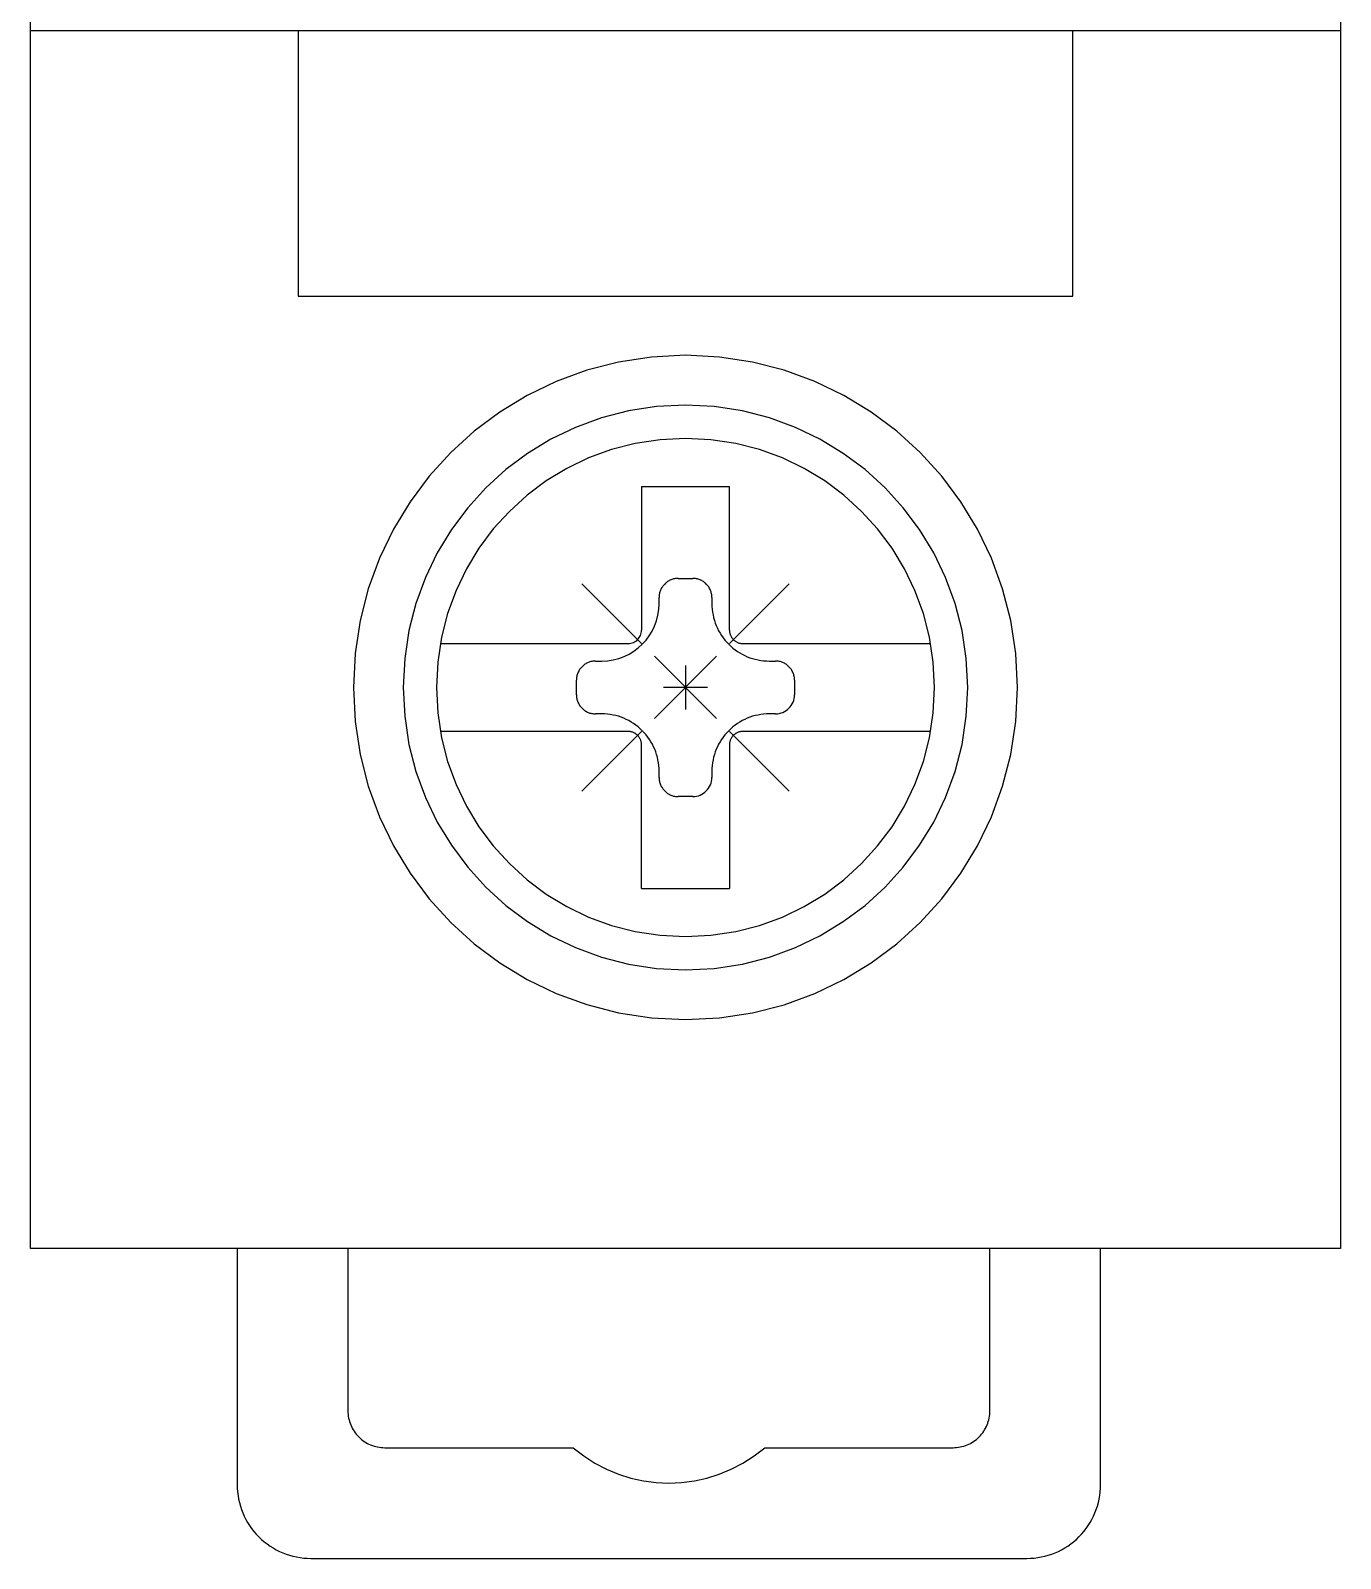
# Model space of a CAD drawing. Header units: millimetres. Extents: x 173893 to 258446, y -176540 to -123824.
# Drawn here: x 192800.99 to 192818.97, y -172842.59 to -172821.63 of the extents above; entities that cross this region are included whole.
import ezdxf

# ---------------------------------------------------------------- set-up
doc = ezdxf.new("R2010")
doc.units = ezdxf.units.MM
doc.header["$LTSCALE"] = 3

msp = doc.modelspace()

# ---------------------------------------------------------------- linework, layer by layer
for p, q in [((192800.995, -172838.335), (192800.995, -172758.854)), ((192818.967, -172758.854), (192818.967, -172838.335)), ((192800.995, -172821.629), (192818.967, -172821.629)), ((192804.665, -172821.629), (192804.665, -172825.274)), ((192815.296, -172825.274), (192815.296, -172821.629)), ((192804.665, -172825.274), (192815.296, -172825.274)), ((192809.981, -172826.084), (192809.515, -172826.107)), ((192810.446, -172826.107), (192809.981, -172826.084)), ((192809.981, -172826.084), (192809.981, -172826.084)), ((192808.626, -172826.289), (192808.207, -172826.442)), ((192809.062, -172826.176), (192808.626, -172826.289)), ((192809.515, -172826.107), (192809.062, -172826.176)), ((192810.899, -172826.176), (192810.446, -172826.107)), ((192811.335, -172826.289), (192810.899, -172826.176)), ((192811.754, -172826.442), (192811.335, -172826.289)), ((192808.207, -172826.442), (192807.809, -172826.634)), ((192812.152, -172826.634), (192811.754, -172826.442)), ((192807.809, -172826.634), (192807.433, -172826.862)), ((192812.528, -172826.862), (192812.152, -172826.634)), ((192807.433, -172826.862), (192807.082, -172827.124)), ((192809.2, -172826.846), (192808.829, -172826.941)), ((192809.585, -172826.787), (192809.2, -172826.846)), ((192809.981, -172826.767), (192809.585, -172826.787)), ((192810.376, -172826.787), (192809.981, -172826.767)), ((192809.981, -172826.767), (192809.981, -172826.767)), ((192810.761, -172826.846), (192810.376, -172826.787)), ((192811.132, -172826.941), (192810.761, -172826.846)), ((192812.879, -172827.124), (192812.528, -172826.862)), ((192807.082, -172827.124), (192806.759, -172827.418)), ((192808.473, -172827.072), (192808.134, -172827.235)), ((192808.829, -172826.941), (192808.473, -172827.072)), ((192811.488, -172827.072), (192811.132, -172826.941)), ((192811.826, -172827.235), (192811.488, -172827.072)), ((192813.202, -172827.418), (192812.879, -172827.124)), ((192808.134, -172827.235), (192807.815, -172827.429)), ((192809.292, -172827.292), (192808.964, -172827.377)), ((192809.631, -172827.241), (192809.292, -172827.292)), ((192809.981, -172827.223), (192809.631, -172827.241)), ((192810.33, -172827.241), (192809.981, -172827.223)), ((192809.981, -172827.223), (192809.981, -172827.223)), ((192810.669, -172827.292), (192810.33, -172827.241)), ((192810.997, -172827.377), (192810.669, -172827.292)), ((192812.146, -172827.429), (192811.826, -172827.235)), ((192806.759, -172827.418), (192806.465, -172827.742)), ((192807.815, -172827.429), (192807.517, -172827.652)), ((192808.65, -172827.492), (192808.352, -172827.635)), ((192808.964, -172827.377), (192808.65, -172827.492)), ((192811.311, -172827.492), (192810.997, -172827.377)), ((192811.609, -172827.635), (192811.311, -172827.492)), ((192812.444, -172827.652), (192812.146, -172827.429)), ((192813.496, -172827.742), (192813.202, -172827.418)), ((192806.465, -172827.742), (192806.202, -172828.093)), ((192807.517, -172827.652), (192807.242, -172827.902)), ((192808.352, -172827.635), (192808.07, -172827.807)), ((192811.891, -172827.807), (192811.609, -172827.635)), ((192812.719, -172827.902), (192812.444, -172827.652)), ((192813.759, -172828.093), (192813.496, -172827.742)), ((192807.242, -172827.902), (192806.992, -172828.177)), ((192808.07, -172827.807), (192807.807, -172828.003)), ((192809.377, -172827.882), (192809.377, -172829.854)), ((192809.377, -172827.882), (192810.584, -172827.882)), ((192810.584, -172829.854), (192810.584, -172827.882)), ((192812.154, -172828.003), (192811.891, -172827.807)), ((192812.969, -172828.177), (192812.719, -172827.902)), ((192806.202, -172828.093), (192805.974, -172828.468)), ((192806.992, -172828.177), (192806.769, -172828.475)), ((192807.807, -172828.003), (192807.564, -172828.224)), ((192812.397, -172828.224), (192812.154, -172828.003)), ((192813.192, -172828.475), (192812.969, -172828.177)), ((192813.987, -172828.468), (192813.759, -172828.093)), ((192807.564, -172828.224), (192807.344, -172828.466)), ((192812.617, -172828.466), (192812.397, -172828.224)), ((192805.974, -172828.468), (192805.782, -172828.867)), ((192806.769, -172828.475), (192806.575, -172828.794)), ((192807.344, -172828.466), (192807.147, -172828.729)), ((192812.814, -172828.729), (192812.617, -172828.466)), ((192813.386, -172828.794), (192813.192, -172828.475)), ((192814.179, -172828.867), (192813.987, -172828.468)), ((192806.575, -172828.794), (192806.412, -172829.133)), ((192807.147, -172828.729), (192806.976, -172829.011)), ((192812.985, -172829.011), (192812.814, -172828.729)), ((192813.549, -172829.133), (192813.386, -172828.794)), ((192805.782, -172828.867), (192805.629, -172829.285)), ((192806.976, -172829.011), (192806.832, -172829.31)), ((192813.129, -172829.31), (192812.985, -172829.011)), ((192814.332, -172829.285), (192814.179, -172828.867)), ((192806.412, -172829.133), (192806.282, -172829.488)), ((192808.558, -172829.218), (192809.377, -172830.037)), ((192809.678, -172829.24), (192809.67, -172829.25)), ((192809.686, -172829.23), (192809.678, -172829.24)), ((192809.696, -172829.221), (192809.686, -172829.23)), ((192809.705, -172829.211), (192809.696, -172829.221)), ((192809.696, -172829.221), (192809.696, -172829.221)), ((192809.715, -172829.203), (192809.705, -172829.211)), ((192809.725, -172829.195), (192809.715, -172829.203)), ((192809.735, -172829.188), (192809.725, -172829.195)), ((192809.746, -172829.181), (192809.735, -172829.188)), ((192809.757, -172829.174), (192809.746, -172829.181)), ((192809.769, -172829.169), (192809.757, -172829.174)), ((192809.781, -172829.164), (192809.769, -172829.169)), ((192809.793, -172829.159), (192809.781, -172829.164)), ((192809.805, -172829.155), (192809.793, -172829.159)), ((192809.817, -172829.151), (192809.805, -172829.155)), ((192809.83, -172829.149), (192809.817, -172829.151)), ((192809.842, -172829.146), (192809.83, -172829.149)), ((192809.855, -172829.145), (192809.842, -172829.146)), ((192809.868, -172829.144), (192809.855, -172829.145)), ((192809.881, -172829.144), (192809.868, -172829.144)), ((192809.881, -172829.144), (192809.881, -172829.144)), ((192809.881, -172829.144), (192810.08, -172829.144)), ((192810.093, -172829.144), (192810.08, -172829.144)), ((192810.106, -172829.145), (192810.093, -172829.144)), ((192810.119, -172829.146), (192810.106, -172829.145)), ((192810.132, -172829.149), (192810.119, -172829.146)), ((192810.144, -172829.151), (192810.132, -172829.149)), ((192810.156, -172829.155), (192810.144, -172829.151)), ((192810.169, -172829.159), (192810.156, -172829.155)), ((192810.181, -172829.164), (192810.169, -172829.159)), ((192810.192, -172829.169), (192810.181, -172829.164)), ((192810.204, -172829.174), (192810.192, -172829.169)), ((192810.215, -172829.181), (192810.204, -172829.174)), ((192810.226, -172829.188), (192810.215, -172829.181)), ((192810.236, -172829.195), (192810.226, -172829.188)), ((192810.247, -172829.203), (192810.236, -172829.195)), ((192810.256, -172829.211), (192810.247, -172829.203)), ((192810.266, -172829.221), (192810.256, -172829.211)), ((192810.275, -172829.23), (192810.266, -172829.221)), ((192810.266, -172829.221), (192810.266, -172829.221)), ((192810.283, -172829.24), (192810.275, -172829.23)), ((192810.291, -172829.25), (192810.283, -172829.24)), ((192810.584, -172830.037), (192811.403, -172829.218)), ((192813.679, -172829.488), (192813.549, -172829.133)), ((192805.629, -172829.285), (192805.517, -172829.722)), ((192806.832, -172829.31), (192806.717, -172829.624)), ((192809.62, -172829.38), (192809.619, -172829.393)), ((192809.619, -172829.393), (192809.619, -172829.406)), ((192809.619, -172829.491), (192809.619, -172829.406)), ((192809.621, -172829.367), (192809.62, -172829.38)), ((192809.624, -172829.355), (192809.621, -172829.367)), ((192809.626, -172829.342), (192809.624, -172829.355)), ((192809.63, -172829.33), (192809.626, -172829.342)), ((192809.634, -172829.317), (192809.63, -172829.33)), ((192809.639, -172829.306), (192809.634, -172829.317)), ((192809.644, -172829.294), (192809.639, -172829.306)), ((192809.649, -172829.282), (192809.644, -172829.294)), ((192809.656, -172829.271), (192809.649, -172829.282)), ((192809.663, -172829.26), (192809.656, -172829.271)), ((192809.67, -172829.25), (192809.663, -172829.26)), ((192810.299, -172829.26), (192810.291, -172829.25)), ((192810.305, -172829.271), (192810.299, -172829.26)), ((192810.312, -172829.282), (192810.305, -172829.271)), ((192810.317, -172829.294), (192810.312, -172829.282)), ((192810.323, -172829.306), (192810.317, -172829.294)), ((192810.327, -172829.317), (192810.323, -172829.306)), ((192810.331, -172829.33), (192810.327, -172829.317)), ((192810.335, -172829.342), (192810.331, -172829.33)), ((192810.338, -172829.355), (192810.335, -172829.342)), ((192810.34, -172829.367), (192810.338, -172829.355)), ((192810.341, -172829.38), (192810.34, -172829.367)), ((192810.342, -172829.393), (192810.341, -172829.38)), ((192810.343, -172829.406), (192810.342, -172829.393)), ((192810.343, -172829.406), (192810.343, -172829.491)), ((192810.343, -172829.406), (192810.343, -172829.406)), ((192813.244, -172829.624), (192813.129, -172829.31)), ((192814.444, -172829.722), (192814.332, -172829.285)), ((192806.282, -172829.488), (192806.186, -172829.86)), ((192806.717, -172829.624), (192806.633, -172829.951)), ((192809.583, -172829.725), (192809.603, -172829.649)), ((192809.603, -172829.649), (192809.614, -172829.571)), ((192809.614, -172829.571), (192809.619, -172829.491)), ((192810.343, -172829.491), (192810.343, -172829.491)), ((192810.343, -172829.491), (192810.344, -172829.53)), ((192810.344, -172829.53), (192810.346, -172829.568)), ((192810.346, -172829.568), (192810.351, -172829.607)), ((192810.351, -172829.607), (192810.358, -172829.645)), ((192810.358, -172829.645), (192810.366, -172829.682)), ((192813.328, -172829.951), (192813.244, -172829.624)), ((192813.775, -172829.86), (192813.679, -172829.488)), ((192805.517, -172829.722), (192805.448, -172830.174)), ((192806.186, -172829.86), (192806.128, -172830.244)), ((192809.374, -172829.891), (192809.376, -172829.873)), ((192809.376, -172829.873), (192809.377, -172829.854)), ((192809.484, -172829.931), (192809.523, -172829.866)), ((192809.523, -172829.866), (192809.557, -172829.797)), ((192809.557, -172829.797), (192809.583, -172829.725)), ((192810.366, -172829.682), (192810.377, -172829.72)), ((192810.377, -172829.72), (192810.389, -172829.756)), ((192810.389, -172829.756), (192810.403, -172829.792)), ((192810.403, -172829.792), (192810.418, -172829.827)), ((192810.418, -172829.827), (192810.435, -172829.861)), ((192810.435, -172829.861), (192810.454, -172829.895)), ((192810.584, -172829.854), (192810.584, -172829.854)), ((192810.584, -172829.854), (192810.584, -172829.863)), ((192810.584, -172829.863), (192810.585, -172829.872)), ((192810.585, -172829.872), (192810.586, -172829.881)), ((192813.833, -172830.244), (192813.775, -172829.86)), ((192814.513, -172830.174), (192814.444, -172829.722)), ((192806.633, -172829.951), (192806.581, -172830.291)), ((192806.617, -172830.037), (192809.195, -172830.037)), ((192809.195, -172830.037), (192809.214, -172830.036)), ((192809.195, -172830.037), (192809.195, -172830.037)), ((192809.214, -172830.036), (192809.232, -172830.033)), ((192809.232, -172830.033), (192809.249, -172830.028)), ((192809.249, -172830.028), (192809.266, -172830.022)), ((192809.266, -172830.022), (192809.282, -172830.014)), ((192809.282, -172830.014), (192809.297, -172830.005)), ((192809.297, -172830.005), (192809.311, -172829.995)), ((192809.311, -172829.995), (192809.324, -172829.983)), ((192809.324, -172829.983), (192809.335, -172829.97)), ((192809.332, -172830.098), (192809.388, -172830.047)), ((192809.335, -172829.97), (192809.346, -172829.956)), ((192809.346, -172829.956), (192809.355, -172829.941)), ((192809.355, -172829.941), (192809.363, -172829.925)), ((192809.363, -172829.925), (192809.369, -172829.908)), ((192809.369, -172829.908), (192809.374, -172829.891)), ((192809.388, -172830.047), (192809.439, -172829.991)), ((192809.439, -172829.991), (192809.484, -172829.931)), ((192810.454, -172829.895), (192810.475, -172829.927)), ((192810.475, -172829.927), (192810.497, -172829.959)), ((192810.497, -172829.959), (192810.521, -172829.99)), ((192810.521, -172829.99), (192810.546, -172830.019)), ((192810.546, -172830.019), (192810.573, -172830.047)), ((192810.573, -172830.047), (192810.573, -172830.047)), ((192810.573, -172830.047), (192810.602, -172830.074)), ((192810.586, -172829.881), (192810.587, -172829.89)), ((192810.587, -172829.89), (192810.589, -172829.899)), ((192810.589, -172829.899), (192810.592, -172829.907)), ((192810.592, -172829.907), (192810.594, -172829.916)), ((192810.594, -172829.916), (192810.598, -172829.924)), ((192810.598, -172829.924), (192810.601, -172829.932)), ((192810.601, -172829.932), (192810.605, -172829.94)), ((192810.602, -172830.074), (192810.631, -172830.1)), ((192810.605, -172829.94), (192810.61, -172829.948)), ((192810.61, -172829.948), (192810.614, -172829.955)), ((192810.614, -172829.955), (192810.62, -172829.963)), ((192810.62, -172829.963), (192810.625, -172829.97)), ((192810.625, -172829.97), (192810.631, -172829.977)), ((192810.631, -172829.977), (192810.637, -172829.983)), ((192810.637, -172829.983), (192810.637, -172829.983)), ((192810.637, -172829.983), (192810.644, -172829.989)), ((192810.644, -172829.989), (192810.651, -172829.995)), ((192810.651, -172829.995), (192810.658, -172830.001)), ((192810.658, -172830.001), (192810.665, -172830.006)), ((192810.665, -172830.006), (192810.672, -172830.011)), ((192810.672, -172830.011), (192810.68, -172830.015)), ((192810.68, -172830.015), (192810.688, -172830.019)), ((192810.688, -172830.019), (192810.696, -172830.023)), ((192810.696, -172830.023), (192810.705, -172830.026)), ((192810.705, -172830.026), (192810.713, -172830.029)), ((192810.713, -172830.029), (192810.722, -172830.031)), ((192810.722, -172830.031), (192810.73, -172830.033)), ((192810.73, -172830.033), (192810.739, -172830.035)), ((192810.739, -172830.035), (192810.748, -172830.036)), ((192810.748, -172830.036), (192810.757, -172830.036)), ((192810.757, -172830.036), (192810.766, -172830.037)), ((192810.766, -172830.037), (192813.344, -172830.037)), ((192813.38, -172830.291), (192813.328, -172829.951)), ((192805.448, -172830.174), (192805.424, -172830.64)), ((192806.128, -172830.244), (192806.108, -172830.64)), ((192806.581, -172830.291), (192806.563, -172830.64)), ((192808.67, -172830.289), (192808.658, -172830.293)), ((192808.682, -172830.286), (192808.67, -172830.289)), ((192808.695, -172830.283), (192808.682, -172830.286)), ((192808.708, -172830.281), (192808.695, -172830.283)), ((192808.721, -172830.279), (192808.708, -172830.281)), ((192808.733, -172830.278), (192808.721, -172830.279)), ((192808.747, -172830.278), (192808.733, -172830.278)), ((192808.747, -172830.278), (192808.831, -172830.278)), ((192808.747, -172830.278), (192808.747, -172830.278)), ((192808.831, -172830.278), (192808.912, -172830.274)), ((192808.831, -172830.278), (192808.831, -172830.278)), ((192808.912, -172830.274), (192808.99, -172830.262)), ((192808.99, -172830.262), (192809.065, -172830.242)), ((192809.065, -172830.242), (192809.138, -172830.216)), ((192809.138, -172830.216), (192809.206, -172830.183)), ((192809.206, -172830.183), (192809.271, -172830.143)), ((192809.271, -172830.143), (192809.332, -172830.098)), ((192809.554, -172831.067), (192810.407, -172830.213)), ((192809.554, -172830.213), (192810.407, -172831.067)), ((192810.631, -172830.1), (192810.661, -172830.123)), ((192810.661, -172830.123), (192810.693, -172830.146)), ((192810.693, -172830.146), (192810.726, -172830.166)), ((192810.726, -172830.166), (192810.759, -172830.185)), ((192810.759, -172830.185), (192810.793, -172830.202)), ((192810.793, -172830.202), (192810.829, -172830.218)), ((192810.829, -172830.218), (192810.864, -172830.232)), ((192810.864, -172830.232), (192810.901, -172830.244)), ((192810.901, -172830.244), (192810.938, -172830.254)), ((192810.938, -172830.254), (192810.976, -172830.263)), ((192810.976, -172830.263), (192811.014, -172830.269)), ((192811.014, -172830.269), (192811.052, -172830.274)), ((192811.052, -172830.274), (192811.091, -172830.277)), ((192811.091, -172830.277), (192811.13, -172830.278)), ((192811.13, -172830.278), (192811.215, -172830.278)), ((192811.228, -172830.278), (192811.215, -172830.278)), ((192811.241, -172830.279), (192811.228, -172830.278)), ((192811.253, -172830.281), (192811.241, -172830.279)), ((192811.266, -172830.283), (192811.253, -172830.281)), ((192811.279, -172830.286), (192811.266, -172830.283)), ((192811.291, -172830.289), (192811.279, -172830.286)), ((192811.303, -172830.293), (192811.291, -172830.289)), ((192813.398, -172830.64), (192813.38, -172830.291)), ((192813.853, -172830.64), (192813.833, -172830.244)), ((192814.537, -172830.64), (192814.513, -172830.174)), ((192808.487, -172830.502), (192808.485, -172830.514)), ((192808.489, -172830.489), (192808.487, -172830.502)), ((192808.492, -172830.476), (192808.489, -172830.489)), ((192808.495, -172830.464), (192808.492, -172830.476)), ((192808.499, -172830.452), (192808.495, -172830.464)), ((192808.504, -172830.44), (192808.499, -172830.452)), ((192808.509, -172830.428), (192808.504, -172830.44)), ((192808.515, -172830.417), (192808.509, -172830.428)), ((192808.521, -172830.405), (192808.515, -172830.417)), ((192808.528, -172830.395), (192808.521, -172830.405)), ((192808.535, -172830.384), (192808.528, -172830.395)), ((192808.544, -172830.374), (192808.535, -172830.384)), ((192808.552, -172830.364), (192808.544, -172830.374)), ((192808.561, -172830.355), (192808.552, -172830.364)), ((192808.57, -172830.346), (192808.561, -172830.355)), ((192808.561, -172830.355), (192808.561, -172830.355)), ((192808.58, -172830.337), (192808.57, -172830.346)), ((192808.59, -172830.329), (192808.58, -172830.337)), ((192808.601, -172830.322), (192808.59, -172830.329)), ((192808.612, -172830.315), (192808.601, -172830.322)), ((192808.623, -172830.309), (192808.612, -172830.315)), ((192808.634, -172830.303), (192808.623, -172830.309)), ((192808.646, -172830.298), (192808.634, -172830.303)), ((192808.658, -172830.293), (192808.646, -172830.298)), ((192809.981, -172830.338), (192809.981, -172830.942)), ((192811.315, -172830.298), (192811.303, -172830.293)), ((192811.327, -172830.303), (192811.315, -172830.298)), ((192811.338, -172830.309), (192811.327, -172830.303)), ((192811.349, -172830.315), (192811.338, -172830.309)), ((192811.36, -172830.322), (192811.349, -172830.315)), ((192811.371, -172830.329), (192811.36, -172830.322)), ((192811.381, -172830.337), (192811.371, -172830.329)), ((192811.391, -172830.346), (192811.381, -172830.337)), ((192811.4, -172830.355), (192811.391, -172830.346)), ((192811.409, -172830.364), (192811.4, -172830.355)), ((192811.4, -172830.355), (192811.4, -172830.355)), ((192811.418, -172830.374), (192811.409, -172830.364)), ((192811.426, -172830.384), (192811.418, -172830.374)), ((192811.433, -172830.395), (192811.426, -172830.384)), ((192811.44, -172830.405), (192811.433, -172830.395)), ((192811.446, -172830.417), (192811.44, -172830.405)), ((192811.452, -172830.428), (192811.446, -172830.417)), ((192811.457, -172830.44), (192811.452, -172830.428)), ((192811.462, -172830.452), (192811.457, -172830.44)), ((192811.466, -172830.464), (192811.462, -172830.452)), ((192811.469, -172830.476), (192811.466, -172830.464)), ((192811.472, -172830.489), (192811.469, -172830.476)), ((192811.474, -172830.502), (192811.472, -172830.489)), ((192811.476, -172830.514), (192811.474, -172830.502)), ((192805.424, -172830.64), (192805.424, -172830.64)), ((192805.424, -172830.64), (192805.448, -172831.106)), ((192806.108, -172830.64), (192806.108, -172830.64)), ((192806.108, -172830.64), (192806.128, -172831.036)), ((192806.563, -172830.64), (192806.563, -172830.64)), ((192806.563, -172830.64), (192806.581, -172830.99)), ((192808.485, -172830.514), (192808.484, -172830.527)), ((192808.484, -172830.527), (192808.484, -172830.54)), ((192808.484, -172830.74), (192808.484, -172830.54)), ((192810.282, -172830.64), (192809.679, -172830.64)), ((192811.477, -172830.527), (192811.476, -172830.514)), ((192811.477, -172830.54), (192811.477, -172830.527)), ((192811.477, -172830.54), (192811.477, -172830.54)), ((192811.477, -172830.54), (192811.477, -172830.74)), ((192813.38, -172830.99), (192813.398, -172830.64)), ((192813.398, -172830.64), (192813.398, -172830.64)), ((192813.833, -172831.036), (192813.853, -172830.64)), ((192813.853, -172830.64), (192813.853, -172830.64)), ((192814.513, -172831.106), (192814.537, -172830.64)), ((192814.537, -172830.64), (192814.537, -172830.64)), ((192808.484, -172830.74), (192808.484, -172830.74)), ((192808.484, -172830.74), (192808.484, -172830.753)), ((192808.484, -172830.753), (192808.485, -172830.766)), ((192808.485, -172830.766), (192808.487, -172830.779)), ((192808.487, -172830.779), (192808.489, -172830.791)), ((192808.489, -172830.791), (192808.492, -172830.804)), ((192808.492, -172830.804), (192808.495, -172830.816)), ((192808.495, -172830.816), (192808.499, -172830.828)), ((192808.499, -172830.828), (192808.504, -172830.84)), ((192808.504, -172830.84), (192808.509, -172830.852)), ((192808.509, -172830.852), (192808.515, -172830.863)), ((192808.515, -172830.863), (192808.521, -172830.875)), ((192808.521, -172830.875), (192808.528, -172830.886)), ((192808.528, -172830.886), (192808.535, -172830.896)), ((192808.535, -172830.896), (192808.544, -172830.906)), ((192808.544, -172830.906), (192808.552, -172830.916)), ((192808.552, -172830.916), (192808.561, -172830.926)), ((192811.4, -172830.925), (192811.417, -172830.907)), ((192811.417, -172830.907), (192811.432, -172830.887)), ((192811.432, -172830.887), (192811.445, -172830.865)), ((192811.445, -172830.865), (192811.457, -172830.842)), ((192811.457, -172830.842), (192811.465, -172830.818)), ((192811.465, -172830.818), (192811.472, -172830.793)), ((192811.472, -172830.793), (192811.476, -172830.767)), ((192811.476, -172830.767), (192811.477, -172830.74)), ((192805.448, -172831.106), (192805.517, -172831.558)), ((192806.128, -172831.036), (192806.186, -172831.421)), ((192806.581, -172830.99), (192806.633, -172831.329)), ((192808.561, -172830.926), (192808.561, -172830.926)), ((192808.561, -172830.926), (192808.57, -172830.934)), ((192808.57, -172830.934), (192808.58, -172830.943)), ((192808.58, -172830.943), (192808.59, -172830.951)), ((192808.59, -172830.951), (192808.601, -172830.958)), ((192808.601, -172830.958), (192808.612, -172830.965)), ((192808.612, -172830.965), (192808.623, -172830.971)), ((192808.623, -172830.971), (192808.634, -172830.977)), ((192808.634, -172830.977), (192808.646, -172830.982)), ((192808.646, -172830.982), (192808.658, -172830.987)), ((192808.658, -172830.987), (192808.67, -172830.991)), ((192808.67, -172830.991), (192808.682, -172830.994)), ((192808.682, -172830.994), (192808.695, -172830.997)), ((192808.695, -172830.997), (192808.708, -172830.999)), ((192808.708, -172830.999), (192808.721, -172831.001)), ((192808.721, -172831.001), (192808.733, -172831.002)), ((192808.733, -172831.002), (192808.747, -172831.002)), ((192808.831, -172831.002), (192808.747, -172831.002)), ((192808.87, -172831.003), (192808.831, -172831.002)), ((192808.909, -172831.006), (192808.87, -172831.003)), ((192808.947, -172831.011), (192808.909, -172831.006)), ((192808.986, -172831.018), (192808.947, -172831.011)), ((192809.023, -172831.026), (192808.986, -172831.018)), ((192809.06, -172831.036), (192809.023, -172831.026)), ((192809.097, -172831.048), (192809.06, -172831.036)), ((192809.133, -172831.062), (192809.097, -172831.048)), ((192809.168, -172831.078), (192809.133, -172831.062)), ((192809.202, -172831.095), (192809.168, -172831.078)), ((192809.235, -172831.114), (192809.202, -172831.095)), ((192809.268, -172831.135), (192809.235, -172831.114)), ((192810.726, -172831.114), (192810.693, -172831.135)), ((192810.759, -172831.095), (192810.726, -172831.114)), ((192810.793, -172831.078), (192810.759, -172831.095)), ((192810.829, -172831.062), (192810.793, -172831.078)), ((192810.864, -172831.048), (192810.829, -172831.062)), ((192810.901, -172831.036), (192810.864, -172831.048)), ((192810.938, -172831.026), (192810.901, -172831.036)), ((192810.976, -172831.018), (192810.938, -172831.026)), ((192811.014, -172831.011), (192810.976, -172831.018)), ((192811.052, -172831.006), (192811.014, -172831.011)), ((192811.091, -172831.003), (192811.052, -172831.006)), ((192811.13, -172831.002), (192811.091, -172831.003)), ((192811.215, -172831.002), (192811.13, -172831.002)), ((192811.13, -172831.002), (192811.13, -172831.002)), ((192811.215, -172831.002), (192811.241, -172831.001)), ((192811.215, -172831.002), (192811.215, -172831.002)), ((192811.241, -172831.001), (192811.268, -172830.997)), ((192811.268, -172830.997), (192811.293, -172830.99)), ((192811.293, -172830.99), (192811.317, -172830.982)), ((192811.317, -172830.982), (192811.34, -172830.97)), ((192811.34, -172830.97), (192811.361, -172830.957)), ((192811.361, -172830.957), (192811.382, -172830.942)), ((192811.382, -172830.942), (192811.4, -172830.925)), ((192813.328, -172831.329), (192813.38, -172830.99)), ((192813.775, -172831.421), (192813.833, -172831.036)), ((192814.444, -172831.558), (192814.513, -172831.106)), ((192809.195, -172831.244), (192806.617, -172831.244)), ((192806.633, -172831.329), (192806.717, -172831.656)), ((192808.558, -172832.063), (192809.377, -172831.244)), ((192809.204, -172831.244), (192809.195, -172831.244)), ((192809.213, -172831.245), (192809.204, -172831.244)), ((192809.222, -172831.246), (192809.213, -172831.245)), ((192809.231, -172831.247), (192809.222, -172831.246)), ((192809.239, -172831.249), (192809.231, -172831.247)), ((192809.248, -172831.252), (192809.239, -172831.249)), ((192809.256, -172831.254), (192809.248, -172831.252)), ((192809.265, -172831.258), (192809.256, -172831.254)), ((192809.273, -172831.261), (192809.265, -172831.258)), ((192809.3, -172831.157), (192809.268, -172831.135)), ((192809.281, -172831.265), (192809.273, -172831.261)), ((192809.288, -172831.269), (192809.281, -172831.265)), ((192809.296, -172831.274), (192809.288, -172831.269)), ((192809.303, -172831.279), (192809.296, -172831.274)), ((192809.33, -172831.181), (192809.3, -172831.157)), ((192809.31, -172831.285), (192809.303, -172831.279)), ((192809.317, -172831.291), (192809.31, -172831.285)), ((192809.324, -172831.297), (192809.317, -172831.291)), ((192809.33, -172831.304), (192809.324, -172831.297)), ((192809.324, -172831.297), (192809.324, -172831.297)), ((192809.36, -172831.206), (192809.33, -172831.181)), ((192809.336, -172831.31), (192809.33, -172831.304)), ((192809.341, -172831.317), (192809.336, -172831.31)), ((192809.347, -172831.325), (192809.341, -172831.317)), ((192809.351, -172831.332), (192809.347, -172831.325)), ((192809.356, -172831.34), (192809.351, -172831.332)), ((192809.36, -172831.348), (192809.356, -172831.34)), ((192809.388, -172831.233), (192809.36, -172831.206)), ((192809.415, -172831.261), (192809.388, -172831.233)), ((192809.388, -172831.233), (192809.388, -172831.233)), ((192809.44, -172831.291), (192809.415, -172831.261)), ((192809.464, -172831.321), (192809.44, -172831.291)), ((192809.486, -172831.353), (192809.464, -172831.321)), ((192810.497, -172831.321), (192810.475, -172831.353)), ((192810.521, -172831.291), (192810.497, -172831.321)), ((192810.546, -172831.261), (192810.521, -172831.291)), ((192810.573, -172831.233), (192810.546, -172831.261)), ((192810.602, -172831.206), (192810.573, -172831.233)), ((192810.573, -172831.233), (192810.573, -172831.233)), ((192810.584, -172831.244), (192811.403, -172832.063)), ((192810.605, -172831.34), (192810.601, -172831.348)), ((192810.631, -172831.181), (192810.602, -172831.206)), ((192810.61, -172831.332), (192810.605, -172831.34)), ((192810.614, -172831.325), (192810.61, -172831.332)), ((192810.62, -172831.317), (192810.614, -172831.325)), ((192810.625, -172831.31), (192810.62, -172831.317)), ((192810.631, -172831.304), (192810.625, -172831.31)), ((192810.661, -172831.157), (192810.631, -172831.181)), ((192810.637, -172831.297), (192810.631, -172831.304)), ((192810.644, -172831.291), (192810.637, -172831.297)), ((192810.637, -172831.297), (192810.637, -172831.297)), ((192810.651, -172831.285), (192810.644, -172831.291)), ((192810.658, -172831.279), (192810.651, -172831.285)), ((192810.665, -172831.274), (192810.658, -172831.279)), ((192810.693, -172831.135), (192810.661, -172831.157)), ((192810.672, -172831.269), (192810.665, -172831.274)), ((192810.68, -172831.265), (192810.672, -172831.269)), ((192810.688, -172831.261), (192810.68, -172831.265)), ((192810.696, -172831.258), (192810.688, -172831.261)), ((192810.705, -172831.254), (192810.696, -172831.258)), ((192810.713, -172831.252), (192810.705, -172831.254)), ((192810.722, -172831.249), (192810.713, -172831.252)), ((192810.73, -172831.247), (192810.722, -172831.249)), ((192810.739, -172831.246), (192810.73, -172831.247)), ((192810.748, -172831.245), (192810.739, -172831.246)), ((192810.757, -172831.244), (192810.748, -172831.245)), ((192810.766, -172831.244), (192810.757, -172831.244)), ((192810.766, -172831.244), (192810.766, -172831.244)), ((192813.344, -172831.244), (192810.766, -172831.244)), ((192813.244, -172831.656), (192813.328, -172831.329)), ((192806.186, -172831.421), (192806.282, -172831.792)), ((192809.363, -172831.356), (192809.36, -172831.348)), ((192809.367, -172831.364), (192809.363, -172831.356)), ((192809.369, -172831.373), (192809.367, -172831.364)), ((192809.372, -172831.381), (192809.369, -172831.373)), ((192809.374, -172831.39), (192809.372, -172831.381)), ((192809.375, -172831.399), (192809.374, -172831.39)), ((192809.376, -172831.408), (192809.375, -172831.399)), ((192809.377, -172831.417), (192809.376, -172831.408)), ((192809.377, -172831.426), (192809.377, -172831.417)), ((192809.377, -172831.426), (192809.377, -172831.426)), ((192809.377, -172833.398), (192809.377, -172831.426)), ((192809.507, -172831.385), (192809.486, -172831.353)), ((192809.526, -172831.419), (192809.507, -172831.385)), ((192809.543, -172831.453), (192809.526, -172831.419)), ((192809.559, -172831.488), (192809.543, -172831.453)), ((192809.572, -172831.524), (192809.559, -172831.488)), ((192809.584, -172831.561), (192809.572, -172831.524)), ((192810.389, -172831.524), (192810.377, -172831.561)), ((192810.403, -172831.488), (192810.389, -172831.524)), ((192810.418, -172831.453), (192810.403, -172831.488)), ((192810.435, -172831.419), (192810.418, -172831.453)), ((192810.454, -172831.385), (192810.435, -172831.419)), ((192810.475, -172831.353), (192810.454, -172831.385)), ((192810.585, -172831.408), (192810.584, -172831.417)), ((192810.584, -172831.417), (192810.584, -172831.426)), ((192810.584, -172831.426), (192810.584, -172833.398)), ((192810.586, -172831.399), (192810.585, -172831.408)), ((192810.587, -172831.39), (192810.586, -172831.399)), ((192810.589, -172831.381), (192810.587, -172831.39)), ((192810.592, -172831.373), (192810.589, -172831.381)), ((192810.594, -172831.364), (192810.592, -172831.373)), ((192810.598, -172831.356), (192810.594, -172831.364)), ((192810.601, -172831.348), (192810.598, -172831.356)), ((192813.679, -172831.792), (192813.775, -172831.421)), ((192805.517, -172831.558), (192805.629, -172831.995)), ((192806.717, -172831.656), (192806.832, -172831.97)), ((192809.595, -172831.598), (192809.584, -172831.561)), ((192809.603, -172831.635), (192809.595, -172831.598)), ((192809.61, -172831.673), (192809.603, -172831.635)), ((192809.615, -172831.712), (192809.61, -172831.673)), ((192809.618, -172831.751), (192809.615, -172831.712)), ((192809.619, -172831.79), (192809.618, -172831.751)), ((192810.344, -172831.751), (192810.343, -172831.79)), ((192810.346, -172831.712), (192810.344, -172831.751)), ((192810.351, -172831.673), (192810.346, -172831.712)), ((192810.358, -172831.635), (192810.351, -172831.673)), ((192810.366, -172831.598), (192810.358, -172831.635)), ((192810.377, -172831.561), (192810.366, -172831.598)), ((192813.129, -172831.97), (192813.244, -172831.656)), ((192814.332, -172831.995), (192814.444, -172831.558)), ((192806.282, -172831.792), (192806.412, -172832.148)), ((192809.619, -172831.874), (192809.619, -172831.79)), ((192809.619, -172831.79), (192809.619, -172831.79)), ((192809.619, -172831.874), (192809.619, -172831.874)), ((192809.619, -172831.874), (192809.619, -172831.887)), ((192809.619, -172831.887), (192809.62, -172831.9)), ((192809.62, -172831.9), (192809.621, -172831.913)), ((192809.621, -172831.913), (192809.624, -172831.926)), ((192809.624, -172831.926), (192809.626, -172831.938)), ((192809.626, -172831.938), (192809.63, -172831.95)), ((192809.63, -172831.95), (192809.634, -172831.963)), ((192809.634, -172831.963), (192809.639, -172831.975)), ((192810.322, -172831.976), (192810.331, -172831.952)), ((192810.331, -172831.952), (192810.337, -172831.927)), ((192810.337, -172831.927), (192810.341, -172831.901)), ((192810.341, -172831.901), (192810.343, -172831.874)), ((192810.343, -172831.79), (192810.343, -172831.874)), ((192813.549, -172832.148), (192813.679, -172831.792)), ((192805.629, -172831.995), (192805.782, -172832.414)), ((192806.412, -172832.148), (192806.575, -172832.486)), ((192806.832, -172831.97), (192806.976, -172832.269)), ((192809.639, -172831.975), (192809.644, -172831.986)), ((192809.644, -172831.986), (192809.649, -172831.998)), ((192809.649, -172831.998), (192809.656, -172832.009)), ((192809.656, -172832.009), (192809.663, -172832.02)), ((192809.663, -172832.02), (192809.67, -172832.03)), ((192809.67, -172832.03), (192809.678, -172832.041)), ((192809.678, -172832.041), (192809.686, -172832.05)), ((192809.686, -172832.05), (192809.696, -172832.06)), ((192809.696, -172832.06), (192809.696, -172832.06)), ((192809.696, -172832.06), (192809.705, -172832.069)), ((192809.705, -172832.069), (192809.715, -172832.077)), ((192809.715, -172832.077), (192809.725, -172832.085)), ((192809.725, -172832.085), (192809.735, -172832.093)), ((192809.735, -172832.093), (192809.746, -172832.099)), ((192809.746, -172832.099), (192809.757, -172832.106)), ((192809.757, -172832.106), (192809.769, -172832.111)), ((192809.769, -172832.111), (192809.781, -172832.117)), ((192809.781, -172832.117), (192809.793, -172832.121)), ((192809.793, -172832.121), (192809.805, -172832.125)), ((192809.805, -172832.125), (192809.817, -172832.129)), ((192809.817, -172832.129), (192809.83, -172832.132)), ((192809.83, -172832.132), (192809.842, -172832.134)), ((192809.842, -172832.134), (192809.855, -172832.135)), ((192809.855, -172832.135), (192809.868, -172832.136)), ((192809.868, -172832.136), (192809.881, -172832.137)), ((192810.08, -172832.137), (192809.881, -172832.137)), ((192810.08, -172832.137), (192810.107, -172832.135)), ((192810.08, -172832.137), (192810.08, -172832.137)), ((192810.107, -172832.135), (192810.133, -172832.131)), ((192810.133, -172832.131), (192810.158, -172832.125)), ((192810.158, -172832.125), (192810.182, -172832.116)), ((192810.182, -172832.116), (192810.205, -172832.105)), ((192810.205, -172832.105), (192810.227, -172832.092)), ((192810.227, -172832.092), (192810.247, -172832.077)), ((192810.247, -172832.077), (192810.266, -172832.06)), ((192810.266, -172832.06), (192810.283, -172832.041)), ((192810.283, -172832.041), (192810.298, -172832.021)), ((192810.298, -172832.021), (192810.311, -172831.999)), ((192810.311, -172831.999), (192810.322, -172831.976)), ((192812.985, -172832.269), (192813.129, -172831.97)), ((192813.386, -172832.486), (192813.549, -172832.148)), ((192814.179, -172832.414), (192814.332, -172831.995)), ((192806.976, -172832.269), (192807.147, -172832.551)), ((192812.814, -172832.551), (192812.985, -172832.269)), ((192805.782, -172832.414), (192805.974, -172832.812)), ((192806.575, -172832.486), (192806.769, -172832.805)), ((192807.147, -172832.551), (192807.344, -172832.814)), ((192812.617, -172832.814), (192812.814, -172832.551)), ((192813.192, -172832.805), (192813.386, -172832.486)), ((192813.987, -172832.812), (192814.179, -172832.414)), ((192806.769, -172832.805), (192806.992, -172833.104)), ((192812.969, -172833.104), (192813.192, -172832.805)), ((192805.974, -172832.812), (192806.202, -172833.187)), ((192807.344, -172832.814), (192807.564, -172833.057)), ((192812.397, -172833.057), (192812.617, -172832.814)), ((192813.759, -172833.188), (192813.987, -172832.812)), ((192806.202, -172833.187), (192806.465, -172833.538)), ((192806.992, -172833.104), (192807.242, -172833.379)), ((192807.564, -172833.057), (192807.807, -172833.277)), ((192812.154, -172833.277), (192812.397, -172833.057)), ((192812.719, -172833.379), (192812.969, -172833.104)), ((192813.496, -172833.538), (192813.759, -172833.188)), ((192807.242, -172833.379), (192807.517, -172833.629)), ((192807.807, -172833.277), (192808.07, -172833.474)), ((192809.377, -172833.398), (192810.584, -172833.398)), ((192811.891, -172833.474), (192812.154, -172833.277)), ((192812.444, -172833.629), (192812.719, -172833.379)), ((192806.465, -172833.538), (192806.759, -172833.862)), ((192807.517, -172833.629), (192807.815, -172833.852)), ((192808.07, -172833.474), (192808.352, -172833.645)), ((192808.352, -172833.645), (192808.65, -172833.789)), ((192811.311, -172833.789), (192811.609, -172833.645)), ((192811.609, -172833.645), (192811.891, -172833.474)), ((192812.146, -172833.852), (192812.444, -172833.629)), ((192813.202, -172833.862), (192813.496, -172833.538)), ((192807.815, -172833.852), (192808.134, -172834.045)), ((192808.65, -172833.789), (192808.964, -172833.904)), ((192810.997, -172833.904), (192811.311, -172833.789)), ((192811.826, -172834.045), (192812.146, -172833.852)), ((192806.759, -172833.862), (192807.082, -172834.156)), ((192808.134, -172834.045), (192808.473, -172834.209)), ((192808.964, -172833.904), (192809.292, -172833.988)), ((192809.292, -172833.988), (192809.631, -172834.04)), ((192809.631, -172834.04), (192809.981, -172834.057)), ((192809.981, -172834.057), (192810.33, -172834.04)), ((192809.981, -172834.057), (192809.981, -172834.057)), ((192810.33, -172834.04), (192810.669, -172833.988)), ((192810.669, -172833.988), (192810.997, -172833.904)), ((192811.488, -172834.209), (192811.826, -172834.045)), ((192812.879, -172834.156), (192813.202, -172833.862)), ((192807.082, -172834.156), (192807.433, -172834.418)), ((192808.473, -172834.209), (192808.829, -172834.339)), ((192811.132, -172834.339), (192811.488, -172834.209)), ((192812.528, -172834.418), (192812.879, -172834.156)), ((192807.433, -172834.418), (192807.809, -172834.646)), ((192808.829, -172834.339), (192809.2, -172834.434)), ((192809.2, -172834.434), (192809.585, -172834.493)), ((192810.376, -172834.493), (192810.761, -172834.434)), ((192810.761, -172834.434), (192811.132, -172834.339)), ((192812.152, -172834.646), (192812.528, -172834.418)), ((192807.809, -172834.646), (192808.207, -172834.838)), ((192809.585, -172834.493), (192809.981, -172834.513)), ((192809.981, -172834.513), (192810.376, -172834.493)), ((192809.981, -172834.513), (192809.981, -172834.513)), ((192811.754, -172834.838), (192812.152, -172834.646)), ((192808.207, -172834.838), (192808.626, -172834.991)), ((192811.335, -172834.992), (192811.754, -172834.838)), ((192808.626, -172834.991), (192809.062, -172835.104)), ((192809.062, -172835.104), (192809.515, -172835.173)), ((192810.446, -172835.173), (192810.899, -172835.104)), ((192810.899, -172835.104), (192811.335, -172834.992)), ((192809.515, -172835.173), (192809.981, -172835.197)), ((192809.981, -172835.197), (192810.446, -172835.173)), ((192809.981, -172835.197), (192809.981, -172835.197)), ((192818.967, -172838.335), (192800.995, -172838.335)), ((192803.83, -172838.335), (192803.83, -172841.575)), ((192805.348, -172838.335), (192805.348, -172840.563)), ((192814.157, -172840.563), (192814.157, -172838.335)), ((192815.676, -172841.575), (192815.676, -172838.335)), ((192805.348, -172840.563), (192805.348, -172840.563)), ((192805.348, -172840.563), (192805.349, -172840.588)), ((192805.349, -172840.588), (192805.351, -172840.613)), ((192805.351, -172840.613), (192805.354, -172840.637)), ((192805.354, -172840.637), (192805.358, -172840.662)), ((192805.358, -172840.662), (192805.364, -172840.686)), ((192805.364, -172840.686), (192805.37, -172840.71)), ((192805.37, -172840.71), (192805.378, -172840.733)), ((192805.378, -172840.733), (192805.387, -172840.756)), ((192805.387, -172840.756), (192805.397, -172840.779)), ((192814.109, -172840.779), (192814.119, -172840.756)), ((192814.119, -172840.756), (192814.127, -172840.733)), ((192814.127, -172840.733), (192814.135, -172840.71)), ((192814.135, -172840.71), (192814.142, -172840.686)), ((192814.142, -172840.686), (192814.147, -172840.662)), ((192814.147, -172840.662), (192814.152, -172840.637)), ((192814.152, -172840.637), (192814.155, -172840.613)), ((192814.155, -172840.613), (192814.156, -172840.588)), ((192814.156, -172840.588), (192814.157, -172840.563)), ((192805.397, -172840.779), (192805.408, -172840.801)), ((192805.408, -172840.801), (192805.42, -172840.823)), ((192805.42, -172840.823), (192805.433, -172840.844)), ((192805.433, -172840.844), (192805.448, -172840.864)), ((192805.448, -172840.864), (192805.463, -172840.883)), ((192805.463, -172840.883), (192805.479, -172840.902)), ((192805.479, -172840.902), (192805.497, -172840.921)), ((192805.497, -172840.921), (192805.497, -172840.921)), ((192805.497, -172840.921), (192805.515, -172840.938)), ((192805.515, -172840.938), (192805.534, -172840.954)), ((192805.534, -172840.954), (192805.553, -172840.969)), ((192805.553, -172840.969), (192805.574, -172840.984)), ((192813.932, -172840.984), (192813.952, -172840.969)), ((192813.952, -172840.969), (192813.972, -172840.954)), ((192813.972, -172840.954), (192813.991, -172840.938)), ((192813.991, -172840.938), (192814.009, -172840.921)), ((192814.009, -172840.921), (192814.026, -172840.902)), ((192814.009, -172840.921), (192814.009, -172840.921)), ((192814.026, -172840.902), (192814.042, -172840.883)), ((192814.042, -172840.883), (192814.058, -172840.864)), ((192814.058, -172840.864), (192814.072, -172840.844)), ((192814.072, -172840.844), (192814.085, -172840.823)), ((192814.085, -172840.823), (192814.097, -172840.801)), ((192814.097, -172840.801), (192814.109, -172840.779)), ((192805.574, -172840.984), (192805.595, -172840.997)), ((192805.595, -172840.997), (192805.616, -172841.009)), ((192805.616, -172841.009), (192805.638, -172841.02)), ((192805.638, -172841.02), (192805.661, -172841.03)), ((192805.661, -172841.03), (192805.684, -172841.039)), ((192805.684, -172841.039), (192805.707, -172841.047)), ((192805.707, -172841.047), (192805.731, -172841.054)), ((192805.731, -172841.054), (192805.755, -172841.059)), ((192805.755, -172841.059), (192805.78, -172841.063)), ((192805.78, -172841.063), (192805.805, -172841.066)), ((192805.805, -172841.066), (192805.83, -172841.068)), ((192805.83, -172841.068), (192805.855, -172841.069)), ((192805.855, -172841.069), (192808.439, -172841.069)), ((192808.439, -172841.069), (192808.439, -172841.069)), ((192808.439, -172841.069), (192808.585, -172841.182)), ((192808.585, -172841.182), (192808.738, -172841.281)), ((192810.767, -172841.281), (192810.921, -172841.182)), ((192810.921, -172841.182), (192811.067, -172841.069)), ((192811.067, -172841.069), (192813.651, -172841.069)), ((192813.651, -172841.069), (192813.676, -172841.068)), ((192813.651, -172841.069), (192813.651, -172841.069)), ((192813.676, -172841.068), (192813.701, -172841.066)), ((192813.701, -172841.066), (192813.726, -172841.063)), ((192813.726, -172841.063), (192813.75, -172841.059)), ((192813.75, -172841.059), (192813.774, -172841.054)), ((192813.774, -172841.054), (192813.798, -172841.047)), ((192813.798, -172841.047), (192813.822, -172841.039)), ((192813.822, -172841.039), (192813.845, -172841.03)), ((192813.845, -172841.03), (192813.867, -172841.02)), ((192813.867, -172841.02), (192813.889, -172841.009)), ((192813.889, -172841.009), (192813.911, -172840.997)), ((192813.911, -172840.997), (192813.932, -172840.984)), ((192808.738, -172841.281), (192808.897, -172841.364)), ((192808.897, -172841.364), (192809.062, -172841.432)), ((192810.443, -172841.432), (192810.608, -172841.364)), ((192810.608, -172841.364), (192810.767, -172841.281)), ((192803.83, -172841.575), (192803.83, -172841.575)), ((192803.83, -172841.575), (192803.831, -172841.625)), ((192809.062, -172841.432), (192809.231, -172841.485)), ((192809.231, -172841.485), (192809.403, -172841.523)), ((192809.403, -172841.523), (192809.577, -172841.545)), ((192809.577, -172841.545), (192809.753, -172841.553)), ((192809.753, -172841.553), (192809.928, -172841.545)), ((192809.928, -172841.545), (192810.102, -172841.523)), ((192810.102, -172841.523), (192810.274, -172841.485)), ((192810.274, -172841.485), (192810.443, -172841.432)), ((192815.675, -172841.625), (192815.676, -172841.575)), ((192803.831, -172841.625), (192803.835, -172841.675)), ((192803.835, -172841.675), (192803.841, -172841.725)), ((192803.841, -172841.725), (192803.849, -172841.774)), ((192803.849, -172841.774), (192803.86, -172841.822)), ((192815.645, -172841.822), (192815.656, -172841.774)), ((192815.656, -172841.774), (192815.665, -172841.725)), ((192815.665, -172841.725), (192815.671, -172841.675)), ((192815.671, -172841.675), (192815.675, -172841.625)), ((192803.86, -172841.822), (192803.873, -172841.87)), ((192803.873, -172841.87), (192803.889, -172841.916)), ((192803.889, -172841.916), (192803.907, -172841.963)), ((192803.907, -172841.963), (192803.927, -172842.008)), ((192803.927, -172842.008), (192803.949, -172842.052)), ((192815.557, -172842.052), (192815.579, -172842.008)), ((192815.579, -172842.008), (192815.599, -172841.963)), ((192815.599, -172841.963), (192815.617, -172841.916)), ((192815.617, -172841.916), (192815.632, -172841.87)), ((192815.632, -172841.87), (192815.645, -172841.822)), ((192803.949, -172842.052), (192803.973, -172842.095)), ((192803.973, -172842.095), (192804, -172842.137)), ((192804, -172842.137), (192804.028, -172842.177)), ((192804.028, -172842.177), (192804.059, -172842.217)), ((192804.059, -172842.217), (192804.091, -172842.255)), ((192815.414, -172842.255), (192815.447, -172842.217)), ((192815.447, -172842.217), (192815.477, -172842.177)), ((192815.477, -172842.177), (192815.506, -172842.137)), ((192815.506, -172842.137), (192815.532, -172842.095)), ((192815.532, -172842.095), (192815.557, -172842.052)), ((192804.091, -172842.255), (192804.126, -172842.291)), ((192804.126, -172842.291), (192804.126, -172842.291)), ((192804.126, -172842.291), (192804.162, -172842.326)), ((192804.162, -172842.326), (192804.2, -172842.358)), ((192804.2, -172842.358), (192804.24, -172842.389)), ((192804.24, -172842.389), (192804.28, -172842.418)), ((192804.28, -172842.418), (192804.322, -172842.444)), ((192804.322, -172842.444), (192804.365, -172842.468)), ((192815.14, -172842.468), (192815.183, -172842.444)), ((192815.183, -172842.444), (192815.225, -172842.418)), ((192815.225, -172842.418), (192815.266, -172842.389)), ((192815.266, -172842.389), (192815.305, -172842.358)), ((192815.305, -172842.358), (192815.343, -172842.326)), ((192815.343, -172842.326), (192815.379, -172842.291)), ((192815.379, -172842.291), (192815.414, -172842.255)), ((192815.379, -172842.291), (192815.379, -172842.291)), ((192804.365, -172842.468), (192804.409, -172842.491)), ((192804.409, -172842.491), (192804.455, -172842.511)), ((192804.455, -172842.511), (192804.501, -172842.528)), ((192804.501, -172842.528), (192804.548, -172842.544)), ((192804.548, -172842.544), (192804.595, -172842.557)), ((192804.595, -172842.557), (192804.644, -172842.568)), ((192804.644, -172842.568), (192804.692, -172842.577)), ((192804.692, -172842.577), (192804.742, -172842.583)), ((192804.742, -172842.583), (192804.792, -172842.586)), ((192804.792, -172842.586), (192804.842, -172842.588)), ((192804.842, -172842.588), (192814.663, -172842.588)), ((192814.663, -172842.588), (192814.714, -172842.586)), ((192814.663, -172842.588), (192814.663, -172842.588)), ((192814.714, -172842.586), (192814.763, -172842.583)), ((192814.763, -172842.583), (192814.813, -172842.577)), ((192814.813, -172842.577), (192814.862, -172842.568)), ((192814.862, -172842.568), (192814.91, -172842.557)), ((192814.91, -172842.557), (192814.958, -172842.544)), ((192814.958, -172842.544), (192815.005, -172842.528)), ((192815.005, -172842.528), (192815.051, -172842.511)), ((192815.051, -172842.511), (192815.096, -172842.491)), ((192815.096, -172842.491), (192815.14, -172842.468))]:
    msp.add_line(p, q)

doc.saveas('drawing.dxf')
